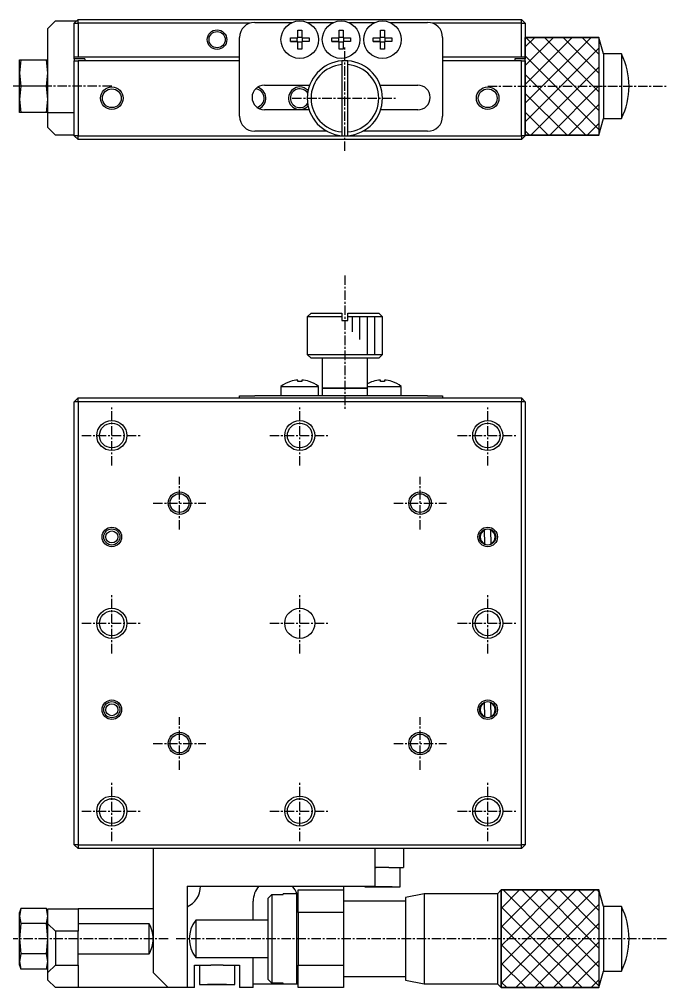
# Model space of a CAD drawing. Extents: x 10 to 357, y 10 to 228.
# Drawn here: x 115 to 201.2, y 99.1 to 228 of the extents above; entities that cross this region are included whole.
import ezdxf

# ---------------------------------------------------------------- set-up
doc = ezdxf.new("R2010")
doc.units = 0
doc.linetypes.add('CENTER', pattern=[2, 1.25, -0.25, 0.25, -0.25])
doc.layers.get('0').update_dxf_attribs({"linetype": 'CONTINUOUS'})
doc.layers.add('CENTER', color=1, linetype='CENTER')

msp = doc.modelspace()

# ---------------------------------------------------------------- linework, layer by layer
at = {"color": 7, "linetype": 'CONTINUOUS'}
for p, q in [((119.849997, 227.8), (118.849997, 226.8)), ((119.849997, 227.8), (122.649997, 227.8)), ((122.349997, 227.5), (122.849997, 228)), ((122.349997, 227.5), (122.849997, 227.5)), ((122.349997, 223), (122.349997, 227.5)), ((122.849997, 227.5), (122.849997, 228)), ((122.849997, 228), (181.849997, 228)), ((122.849997, 227.5), (122.849997, 223)), ((145.725497, 227.5), (122.849997, 227.5)), ((146.349997, 227.6), (151.370201, 227.6)), ((153.329792, 227.6), (156.870201, 227.6)), ((158.829792, 227.6), (162.370201, 227.6)), ((164.329792, 227.6), (169.349997, 227.6)), ((181.849997, 227.5), (169.974496, 227.5)), ((181.849997, 227.5), (181.849997, 228)), ((182.349997, 227.5), (181.849997, 228)), ((181.849997, 223), (181.849997, 227.5)), ((181.849997, 227.5), (182.349997, 227.5)), ((118.849997, 221.1), (118.849997, 226.8)), ((144.349997, 215.1), (144.349997, 225.6)), ((152.089997, 226.548233), (152.609997, 226.548233)), ((152.089997, 225.56), (152.089997, 226.548233)), ((152.089997, 225.625762), (152.609997, 225.625762)), ((152.609997, 226.548233), (152.609997, 225.56)), ((157.589997, 226.548233), (158.109997, 226.548233)), ((157.589997, 225.56), (157.589997, 226.548233)), ((157.589997, 225.625762), (158.109997, 225.625762)), ((158.109997, 226.548233), (158.109997, 225.56)), ((163.089997, 226.548233), (163.609997, 226.548233)), ((163.089997, 225.56), (163.089997, 226.548233)), ((163.089997, 225.625762), (163.609997, 225.625762)), ((163.609997, 226.548233), (163.609997, 225.56)), ((171.349997, 225.6), (171.349997, 215.1)), ((182.349997, 225.599999), (192.150004, 225.599999)), ((182.349997, 212.600001), (182.349997, 225.599999)), ((192.739492, 223.4), (192.150004, 225.599999)), ((192.150004, 225.599999), (192.150004, 212.600001)), ((151.101763, 225.04), (151.101763, 225.56)), ((151.101763, 225.56), (152.089997, 225.56)), ((152.089997, 225.04), (151.101763, 225.04)), ((151.101763, 225.04), (152.024235, 225.04)), ((152.024235, 225.04), (152.024235, 225.56)), ((152.089997, 225.04), (152.024235, 225.04)), ((152.089997, 224.051767), (152.089997, 225.04)), ((152.609997, 224.974238), (152.089997, 224.974238)), ((152.609997, 225.56), (153.59823, 225.56)), ((152.609997, 225.04), (152.609997, 224.051767)), ((153.59823, 225.04), (152.609997, 225.04)), ((152.675758, 225.04), (152.609997, 225.04)), ((152.675758, 225.56), (152.675758, 225.04)), ((153.59823, 225.04), (152.675758, 225.04)), ((153.59823, 225.56), (153.59823, 225.04)), ((156.601763, 225.04), (156.601763, 225.56)), ((156.601763, 225.56), (157.589997, 225.56)), ((157.589997, 225.04), (156.601763, 225.04)), ((156.601763, 225.04), (157.524235, 225.04)), ((157.524235, 225.04), (157.524235, 225.56)), ((157.589997, 225.04), (157.524235, 225.04)), ((157.589997, 224.051767), (157.589997, 225.04)), ((158.109997, 224.974238), (157.589997, 224.974238)), ((158.109997, 225.56), (159.09823, 225.56)), ((158.109997, 225.04), (158.109997, 224.051767)), ((159.09823, 225.04), (158.109997, 225.04)), ((158.175758, 225.04), (158.109997, 225.04)), ((158.175758, 225.56), (158.175758, 225.04)), ((159.09823, 225.04), (158.175758, 225.04)), ((159.09823, 225.56), (159.09823, 225.04)), ((162.101763, 225.04), (162.101763, 225.56)), ((162.101763, 225.56), (163.089997, 225.56)), ((163.089997, 225.04), (162.101763, 225.04)), ((162.101763, 225.04), (163.024235, 225.04)), ((163.024235, 225.04), (163.024235, 225.56)), ((163.089997, 225.04), (163.024235, 225.04)), ((163.089997, 224.051767), (163.089997, 225.04)), ((163.609997, 224.974238), (163.089997, 224.974238)), ((163.609997, 225.56), (164.59823, 225.56)), ((163.609997, 225.04), (163.609997, 224.051767)), ((164.59823, 225.04), (163.609997, 225.04)), ((163.675758, 225.04), (163.609997, 225.04)), ((163.675758, 225.56), (163.675758, 225.04)), ((164.59823, 225.04), (163.675758, 225.04)), ((164.59823, 225.56), (164.59823, 225.04)), ((122.349997, 223), (122.849997, 223)), ((122.349997, 222.75), (122.349997, 223)), ((122.849997, 223), (144.349997, 223)), ((152.609997, 224.051767), (152.089997, 224.051767)), ((158.109997, 224.051767), (157.589997, 224.051767)), ((163.609997, 224.051767), (163.089997, 224.051767)), ((171.349997, 223), (181.849997, 223)), ((181.849997, 223), (182.349997, 223)), ((182.349997, 223), (182.349997, 222.75)), ((192.739492, 223.4), (192.739492, 214.8)), ((195.150003, 223.4), (192.739492, 223.4)), ((195.150003, 223.4), (195.150003, 214.8)), ((115.247069, 222.6), (115.049996, 220.85)), ((115.049996, 222.6), (115.247069, 222.6)), ((115.049996, 220.85), (115.049996, 222.6)), ((115.247069, 222.6), (118.652924, 222.6)), ((118.849996, 220.85), (118.652924, 222.6)), ((118.652924, 222.6), (118.849996, 222.6)), ((123.749997, 222.75), (122.349997, 222.75)), ((122.349997, 222.75), (122.349997, 222.5)), ((122.349997, 212.5), (122.349997, 222.5)), ((122.349997, 222.5), (122.849997, 222.5)), ((122.849997, 222.5), (122.849997, 212.5)), ((144.349997, 222.5), (122.849997, 222.5)), ((123.749997, 222.75), (123.749997, 222.5)), ((157.949997, 222.483974), (157.949997, 221.982187)), ((157.949997, 221.982187), (157.949997, 213.017813)), ((158.749997, 221.982187), (158.749997, 222.483974)), ((158.749997, 213.017813), (158.749997, 221.982187)), ((181.849997, 222.5), (171.349997, 222.5)), ((182.349997, 222.75), (180.949997, 222.75)), ((180.949997, 222.75), (180.949997, 222.5)), ((181.849997, 212.5), (181.849997, 222.5)), ((181.849997, 222.5), (182.349997, 222.5)), ((182.349997, 222.5), (182.349997, 222.75)), ((182.349997, 222.5), (182.349997, 212.5)), ((115.049997, 217.35), (115.049996, 220.85)), ((115.049996, 220.85), (115.247069, 219.1)), ((118.652924, 219.1), (118.849996, 220.85)), ((118.849997, 217.1), (118.849997, 221.1)), ((147.649997, 219.25), (153.666248, 219.25)), ((163.033745, 219.25), (168.049997, 219.25)), ((115.247069, 219.1), (115.049997, 217.35)), ((118.652924, 219.1), (115.247069, 219.1)), ((118.849997, 217.35), (118.652924, 219.1)), ((115.049997, 217.35), (115.247069, 215.6)), ((115.049997, 215.6), (115.049997, 217.35)), ((118.652924, 215.6), (118.849997, 217.35)), ((118.849997, 215.6), (118.849997, 217.1)), ((115.247069, 215.6), (115.049997, 215.6)), ((118.652924, 215.6), (115.247069, 215.6)), ((118.849997, 215.6), (118.652924, 215.6)), ((118.849997, 215.6), (122.349997, 215.6)), ((118.849997, 213.6), (118.849997, 215.6)), ((153.596314, 215.95), (147.649997, 215.95)), ((168.049997, 215.95), (163.103679, 215.95)), ((192.150004, 212.600001), (192.739492, 214.8)), ((192.739492, 214.8), (195.150003, 214.8)), ((119.849997, 212.6), (118.849997, 213.6)), ((155.975128, 213.1), (146.349997, 213.1)), ((157.949997, 213.017813), (157.949997, 212.516026)), ((158.749997, 212.516026), (158.749997, 213.017813)), ((169.349997, 213.1), (160.724865, 213.1)), ((122.349997, 212.6), (119.849997, 212.6)), ((122.849997, 212.5), (122.349997, 212.5)), ((122.849997, 212), (122.349997, 212.5)), ((122.849997, 212.5), (158.349997, 212.5)), ((122.849997, 212), (122.849997, 212.5)), ((181.849997, 212), (122.849997, 212)), ((158.349997, 212.5), (181.849997, 212.5)), ((181.849997, 212.5), (181.849997, 212)), ((182.349997, 212.5), (181.849997, 212)), ((182.349997, 212.5), (181.849997, 212.5)), ((192.150004, 212.600001), (182.349997, 212.600001)), ((153.849997, 188.9), (153.349997, 188.4)), ((157.949997, 188.4), (153.349997, 188.4)), ((153.349997, 188.4), (153.349997, 183.4)), ((153.849997, 188.9), (157.949997, 188.9)), ((153.849997, 188.9), (157.949997, 188.9)), ((157.949997, 188.9), (157.949997, 188.4)), ((157.949997, 188.4), (157.949997, 187.9)), ((158.749997, 188.9), (162.849997, 188.9)), ((158.749997, 188.9), (162.849997, 188.9)), ((158.749997, 188.4), (158.749997, 188.9)), ((163.349997, 188.4), (158.749997, 188.4)), ((158.749997, 187.9), (158.749997, 188.4)), ((163.349997, 188.4), (162.849997, 188.9)), ((163.349997, 183.4), (163.349997, 188.4)), ((157.949997, 187.9), (158.749997, 187.9)), ((157.949997, 187.9), (158.749997, 187.9)), ((153.349997, 183.4), (163.349997, 183.4)), ((153.349997, 183.4), (153.849997, 182.9)), ((162.849997, 182.9), (163.349997, 183.4)), ((162.849997, 182.9), (153.849997, 182.9)), ((155.349997, 182.9), (155.349997, 178.9)), ((161.349997, 178.9), (161.349997, 182.9)), ((151.101763, 179.791347), (151.098021, 179.79902)), ((151.101763, 179.791347), (151.098021, 179.79902)), ((152.089997, 179.791347), (152.089997, 179.983064)), ((152.609997, 179.791347), (152.089997, 179.791347)), ((152.609997, 179.983064), (152.609997, 179.791347)), ((153.601972, 179.79902), (153.59823, 179.791347)), ((153.601972, 179.79902), (153.59823, 179.791347)), ((162.101763, 179.791347), (162.098021, 179.79902)), ((162.101763, 179.791347), (162.098021, 179.79902)), ((163.089997, 179.791347), (163.089997, 179.983064)), ((163.609997, 179.791347), (163.089997, 179.791347)), ((163.609997, 179.983064), (163.609997, 179.791347)), ((164.601972, 179.79902), (164.59823, 179.791347)), ((164.601972, 179.79902), (164.59823, 179.791347)), ((144.349997, 177.6), (144.349997, 177.9)), ((144.349997, 177.9), (146.349997, 177.9)), ((169.349997, 177.9), (146.349997, 177.9)), ((149.849997, 179.122499), (154.849997, 179.122499)), ((149.849997, 179.122499), (149.849997, 177.9)), ((154.849997, 177.9), (154.849997, 179.122499)), ((155.349997, 178.9), (161.349997, 178.9)), ((161.349997, 178.9), (155.349997, 178.9)), ((155.349997, 178.9), (155.349997, 177.9)), ((161.349997, 179.122499), (165.849997, 179.122499)), ((161.349997, 177.9), (161.349997, 178.9)), ((165.849997, 177.9), (165.849997, 179.122499)), ((169.349997, 177.9), (171.349997, 177.9)), ((171.349997, 177.9), (171.349997, 177.6)), ((122.849997, 177.6), (122.349997, 177.1)), ((122.349997, 118.1), (122.349997, 177.1)), ((122.849997, 177.1), (122.349997, 177.1)), ((122.849997, 177.1), (122.849997, 177.6)), ((122.849997, 177.6), (181.849997, 177.6)), ((181.849997, 177.1), (122.849997, 177.1)), ((122.849997, 177.1), (122.849997, 118.1)), ((181.849997, 177.6), (181.849997, 177.1)), ((182.349997, 177.1), (181.849997, 177.6)), ((181.849997, 118.1), (181.849997, 177.1)), ((182.349997, 177.1), (181.849997, 177.1)), ((182.349997, 177.1), (182.349997, 118.1)), ((176.940972, 160.094654), (176.941712, 160.012855)), ((176.95905, 158.098608), (176.940976, 160.094147)), ((176.958313, 158.1799), (176.941712, 160.012855)), ((177.74168, 160.0201), (177.740937, 160.10214)), ((177.74168, 160.0201), (177.758281, 158.187145)), ((176.958313, 158.1799), (176.959056, 158.09786)), ((177.759021, 158.105346), (177.758281, 158.187145)), ((176.940972, 137.094654), (176.941712, 137.012855)), ((176.95905, 135.098608), (176.940976, 137.094147)), ((176.958313, 135.1799), (176.941712, 137.012855)), ((177.74168, 137.0201), (177.740937, 137.10214)), ((177.74168, 137.0201), (177.758281, 135.187145)), ((176.958313, 135.1799), (176.959056, 135.09786)), ((177.759021, 135.105346), (177.758281, 135.187145)), ((122.349997, 118.1), (122.849997, 117.6)), ((122.849997, 118.1), (122.349997, 118.1)), ((122.849997, 118.1), (122.849997, 117.6)), ((122.849997, 118.1), (181.849997, 118.1)), ((181.849997, 117.6), (122.849997, 117.6)), ((132.849997, 117.6), (132.849997, 101.1)), ((162.349997, 117.6), (162.349997, 112.6)), ((166.149997, 117.6), (166.149997, 115.1)), ((181.849997, 117.6), (181.849997, 118.1)), ((182.349997, 118.1), (181.849997, 118.1)), ((181.849997, 117.6), (182.349997, 118.1)), ((162.523861, 115.1), (162.349997, 115.1)), ((162.349997, 115.1), (162.523861, 115.1)), ((163.349997, 115.1), (162.523861, 115.1)), ((164.176132, 115.1), (163.349997, 115.1)), ((164.176132, 115.1), (166.149997, 115.1)), ((165.699997, 112.5), (165.699997, 115.1)), ((137.349997, 112.6), (137.349997, 99.1)), ((137.349997, 112.6), (162.349997, 112.6)), ((160.999997, 112.6), (160.999997, 112.5)), ((160.999997, 112.5), (163.349997, 112.5)), ((160.999997, 112.5), (165.699997, 112.5)), ((162.714911, 112.5), (162.079826, 112.5)), ((162.079826, 112.5), (162.714911, 112.5)), ((163.985082, 112.5), (162.714911, 112.5)), ((162.714911, 112.5), (163.985082, 112.5)), ((163.349997, 112.5), (165.699997, 112.5)), ((164.620167, 112.5), (163.985082, 112.5)), ((163.985082, 112.5), (164.620167, 112.5)), ((148.149997, 111.008327), (148.649997, 111.51608)), ((148.149997, 100.191673), (148.149997, 111.008327)), ((148.149997, 110.243559), (148.149997, 111.008327)), ((148.649997, 111.51608), (148.649997, 99.68392)), ((148.649997, 111.51608), (150.149997, 111.51608)), ((150.149997, 111.51608), (150.149997, 111.6)), ((150.149997, 111.51608), (150.149997, 111.6)), ((151.949997, 111.6), (150.149997, 111.6)), ((151.949997, 99.6), (151.949997, 111.6)), ((152.149997, 111.4), (151.949997, 111.6)), ((152.149997, 112.1), (158.149997, 112.1)), ((152.149997, 109.1), (152.149997, 112.1)), ((158.149997, 112.1), (158.149997, 109.1)), ((168.899996, 111.599996), (166.399997, 111.099997)), ((166.399997, 111.099997), (166.399997, 100.100003)), ((168.899996, 111.599996), (168.899996, 99.600004)), ((178.650001, 111.599996), (168.899996, 111.599996)), ((179.150003, 112.099999), (178.650001, 111.599996)), ((178.650001, 111.599996), (178.650001, 99.600004)), ((179.150003, 112.099999), (192.150004, 112.099999)), ((179.150003, 99.100001), (179.150003, 112.099999)), ((192.739492, 109.9), (192.150004, 112.099999)), ((192.150004, 112.099999), (192.150004, 99.100001)), ((115.247069, 109.641452), (115.049997, 108.631089)), ((115.247069, 109.641452), (115.049997, 109.1)), ((118.652924, 109.641452), (115.247069, 109.641452)), ((118.849997, 108.631089), (118.652924, 109.641452)), ((118.849997, 109.1), (118.652924, 109.641452)), ((118.849997, 107.6), (118.849997, 109.6)), ((118.849997, 109.6), (122.849997, 109.6)), ((122.849997, 109.6), (122.849997, 106.6)), ((132.849997, 109.6), (122.849997, 109.6)), ((146.149997, 108.099996), (146.149997, 110.6)), ((166.399997, 110.6), (158.149997, 110.6)), ((192.739492, 109.9), (192.739492, 101.3)), ((195.150003, 109.9), (192.739492, 109.9)), ((195.150003, 109.9), (195.150003, 101.3)), ((115.049997, 108.631089), (115.049997, 109.1)), ((115.049997, 105.6), (115.049997, 108.631089)), ((115.049997, 108.631089), (115.247069, 107.620726)), ((118.652924, 107.620726), (118.849997, 108.631089)), ((158.149997, 109.1), (152.149997, 109.1)), ((152.149997, 109.1), (152.149997, 102.1)), ((158.149997, 109.1), (158.149997, 102.1)), ((115.247069, 107.620726), (115.049997, 105.6)), ((118.652924, 107.620726), (115.247069, 107.620726)), ((118.849997, 105.6), (118.652924, 107.620726)), ((119.849997, 106.6), (118.849997, 107.6)), ((118.849997, 103.6), (118.849997, 107.6)), ((132.314098, 107.6), (122.850016, 107.6)), ((132.314098, 103.599995), (132.314098, 107.600005)), ((132.314098, 103.6), (132.314098, 107.6)), ((138.527506, 108.099996), (138.527506, 103.100004)), ((148.149997, 108.099996), (138.527506, 108.099996)), ((122.849997, 106.6), (119.849997, 106.6)), ((119.849997, 106.6), (119.849997, 102.1)), ((122.849997, 102.1), (122.849997, 106.6)), ((115.049997, 102.568911), (115.049997, 105.6)), ((115.049997, 105.6), (115.247069, 103.579274)), ((118.652924, 103.579274), (118.849997, 105.6)), ((115.247069, 103.579274), (115.049997, 102.568911)), ((118.652924, 103.579274), (115.247069, 103.579274)), ((118.849997, 102.568911), (118.652924, 103.579274)), ((118.849997, 101.1), (118.849997, 103.6)), ((122.850016, 103.6), (132.314098, 103.6)), ((115.049997, 102.568911), (115.247069, 101.558548)), ((115.049997, 102.1), (115.049997, 102.568911)), ((115.049997, 102.1), (115.247069, 101.558548)), ((118.652924, 101.558548), (118.849997, 102.568911)), ((118.652924, 101.558548), (118.849997, 102.1)), ((118.849997, 101.1), (119.849997, 102.1)), ((119.849997, 102.1), (122.849997, 102.1)), ((122.849997, 102.1), (122.849997, 99.1)), ((138.349997, 102.1), (140.523861, 102.1)), ((138.349997, 99.1), (138.349997, 102.1)), ((138.527506, 103.100004), (148.149997, 103.100004)), ((138.999997, 102.1), (138.999997, 99.5)), ((141.349997, 102.1), (140.523861, 102.1)), ((142.176132, 102.1), (141.349997, 102.1)), ((142.176132, 102.1), (144.349997, 102.1)), ((143.699997, 99.5), (143.699997, 102.1)), ((144.349997, 102.1), (144.349997, 99.1)), ((146.149997, 99.1), (146.149997, 103.100004)), ((152.149997, 102.1), (158.149997, 102.1)), ((152.149997, 99.1), (152.149997, 102.1)), ((158.149997, 102.1), (158.149997, 99.1)), ((118.652924, 101.558548), (115.247069, 101.558548)), ((118.849997, 100.1), (118.849997, 101.1)), ((132.849997, 101.1), (134.849997, 99.1)), ((148.149997, 100.191673), (148.149997, 100.956441)), ((158.149997, 100.6), (166.399997, 100.6)), ((192.150004, 99.100001), (192.739492, 101.3)), ((192.739492, 101.3), (195.150003, 101.3)), ((119.849997, 99.1), (118.849997, 100.1)), ((138.999997, 99.5), (141.349997, 99.5)), ((138.999997, 99.5), (143.699997, 99.5)), ((140.714911, 99.5), (140.079826, 99.5)), ((140.079826, 99.5), (140.714911, 99.5)), ((141.985082, 99.5), (140.714911, 99.5)), ((140.714911, 99.5), (141.985082, 99.5)), ((141.349997, 99.5), (143.699997, 99.5)), ((142.620167, 99.5), (141.985082, 99.5)), ((141.985082, 99.5), (142.620167, 99.5)), ((146.149997, 99.6), (150.149997, 99.6)), ((148.649997, 99.68392), (148.149997, 100.191673)), ((150.149997, 99.68392), (148.649997, 99.68392)), ((150.149997, 99.6), (150.149997, 99.68392)), ((150.149997, 99.6), (150.149997, 99.68392)), ((150.149997, 99.6), (151.949997, 99.6)), ((151.949997, 99.6), (152.149997, 99.8)), ((151.949997, 99.6), (152.149997, 99.6)), ((166.399997, 100.100003), (168.899996, 99.600004)), ((168.899996, 99.600004), (178.650001, 99.600004)), ((178.650001, 99.600004), (179.150003, 99.100001)), ((122.849997, 99.1), (119.849997, 99.1)), ((134.849997, 99.1), (122.849997, 99.1)), ((137.349997, 99.1), (134.849997, 99.1)), ((138.349997, 99.1), (137.349997, 99.1)), ((146.149997, 99.1), (144.349997, 99.1)), ((158.149997, 99.1), (152.149997, 99.1)), ((192.150004, 99.100001), (179.150003, 99.100001))]:
    msp.add_line(p, q, dxfattribs=at)
at = {"color": 3, "linetype": 'CONTINUOUS'}
for p, q in [((182.349997, 227.5), (182.349997, 223)), ((192.150004, 225.599999), (182.349997, 225.599999)), ((182.349997, 224.349997), (183.599999, 225.599999)), ((182.349997, 221.849997), (186.099999, 225.599999)), ((182.349997, 219.349997), (188.599999, 225.599999)), ((182.349997, 216.849997), (191.099999, 225.599999)), ((182.400001, 225.599999), (192.150004, 215.849996)), ((184.900001, 225.599999), (192.150004, 218.349996)), ((187.400001, 225.599999), (192.150004, 220.849996)), ((189.900001, 225.599999), (192.150004, 223.349996)), ((192.150004, 225.599999), (192.150004, 212.600001)), ((182.349997, 214.349997), (192.150004, 224.150004)), ((182.349997, 223.150003), (192.150004, 213.349996)), ((182.349997, 220.650003), (190.399999, 212.600001)), ((183.100001, 212.600001), (192.150004, 221.650004)), ((185.600001, 212.600001), (192.150004, 219.150004)), ((182.349997, 218.150003), (187.899999, 212.600001)), ((188.100001, 212.600001), (192.150004, 216.650004)), ((182.349997, 215.650003), (185.399999, 212.600001)), ((190.600001, 212.600001), (192.150004, 214.150004)), ((182.349997, 213.150003), (182.899999, 212.600001)), ((182.349997, 212.600001), (192.150004, 212.600001)), ((159.349997, 186.4), (159.349997, 188.4)), ((160.349997, 185.4), (160.349997, 188.4)), ((161.349997, 183.4), (161.349997, 188.4)), ((162.349997, 183.4), (162.349997, 188.4)), ((179.150003, 112.099999), (179.150003, 99.100001)), ((192.150004, 112.099999), (179.150003, 112.099999)), ((179.150003, 109.650003), (181.599999, 112.099999)), ((179.150003, 107.150003), (184.099999, 112.099999)), ((179.400001, 112.099999), (185.5, 106)), ((180.5, 106), (186.599999, 112.099999)), ((181.900001, 112.099999), (188, 106)), ((183, 106), (189.099999, 112.099999)), ((184.400001, 112.099999), (190.5, 106)), ((185.5, 106), (191.599999, 112.099999)), ((186.900001, 112.099999), (192.150004, 106.849996)), ((189.400001, 112.099999), (192.150004, 109.349996)), ((191.900001, 112.099999), (192.150004, 111.849996)), ((192.150004, 112.099999), (192.150004, 99.100001)), ((179.150003, 109.849997), (183, 106)), ((188, 106), (192.150004, 110.150004)), ((179.150003, 107.349997), (180.5, 106)), ((190.5, 106), (192.150004, 107.650004)), ((179.150003, 104.650003), (180.5, 106)), ((179.150003, 102.150003), (183, 106)), ((179.150003, 99.650003), (185.5, 106)), ((180.5, 106), (187.399999, 99.100001)), ((181.100001, 99.100001), (188, 106)), ((183, 106), (189.899999, 99.100001)), ((183.600001, 99.100001), (190.5, 106)), ((185.5, 106), (192.150004, 99.349996)), ((188, 106), (192.150004, 101.849996)), ((190.5, 106), (192.150004, 104.349996)), ((179.150003, 104.849997), (184.899999, 99.100001)), ((186.100001, 99.100001), (192.150004, 105.150004)), ((179.150003, 102.349997), (182.399999, 99.100001)), ((188.600001, 99.100001), (192.150004, 102.650004)), ((179.150003, 99.849997), (179.899999, 99.100001)), ((191.100001, 99.100001), (192.150004, 100.150004)), ((179.150003, 99.100001), (192.150004, 99.100001))]:
    msp.add_line(p, q, dxfattribs=at)
at = {"color": 7, "linetype": 'CONTINUOUS'}
for centre, radius in [((152.349997, 225.3), 2.5), ((157.849997, 225.3), 2.5), ((163.349997, 225.3), 2.5), ((141.349997, 225.3), 1.075), ((127.349997, 217.5), 1.25), ((177.349997, 217.5), 1.25), ((127.349997, 172.6), 1.65), ((152.349997, 172.6), 1.65), ((177.349997, 172.6), 1.65), ((136.349997, 163.6), 1.25), ((168.349997, 163.6), 1.25), ((127.349997, 159.1), 1.075), ((127.349997, 159.1), 0.8), ((177.349997, 159.1), 1.075), ((152.349997, 147.6), 2), ((127.349997, 147.6), 1.65), ((177.349997, 147.6), 1.65), ((127.349997, 136.1), 1.075), ((127.349997, 136.1), 0.8), ((177.349997, 136.1), 1.075), ((136.349997, 131.6), 1.25), ((168.349997, 131.6), 1.25), ((127.349997, 122.6), 1.65), ((152.349997, 122.6), 1.65), ((177.349997, 122.6), 1.65)]:
    msp.add_circle(centre, radius, dxfattribs=at)
at = {"color": 3, "linetype": 'CONTINUOUS'}
for centre, radius in [((141.349997, 225.3), 1.3), ((127.349997, 217.5), 1.5), ((177.349997, 217.5), 1.5), ((127.349997, 172.6), 2), ((152.349997, 172.6), 2), ((177.349997, 172.6), 2), ((136.349997, 163.6), 1.5), ((168.349997, 163.6), 1.5), ((127.349997, 159.1), 1.3), ((177.349997, 159.1), 1.3), ((127.349997, 147.6), 2), ((177.349997, 147.6), 2), ((127.349997, 136.1), 1.3), ((177.349997, 136.1), 1.3), ((136.349997, 131.6), 1.5), ((168.349997, 131.6), 1.5), ((127.349997, 122.6), 2), ((152.349997, 122.6), 2), ((177.349997, 122.6), 2)]:
    msp.add_circle(centre, radius, dxfattribs=at)
at = {"color": 7, "linetype": 'CONTINUOUS'}
for centre, radius, start, end in [((146.349997, 225.6), 2, 90, 180), ((169.349997, 225.6), 2, 0, 90), ((186.405002, 219.1), 9.745001, 333.816209, 26.183791), ((158.349997, 217.5), 5, 94.588566, 265.411434), ((158.349997, 217.5), 4.5, 95.099689, 264.900311), ((158.349997, 217.5), 5, 85.411434, 94.588566), ((158.349997, 217.5), 5, 274.588566, 85.411434), ((158.349997, 217.5), 4.5, 275.099689, 84.900311), ((147.649997, 217.6), 1.65, 90, 270), ((168.049997, 217.6), 1.65, 270, 90), ((146.349997, 217.5), 1.25, 283.934541, 84.86287), ((152.349997, 217.5), 1.25, 33.12294, 180), ((152.349997, 217.5), 1.25, 180, 326.87706), ((146.349997, 215.1), 2, 180, 270), ((169.349997, 215.1), 2, 270, 0), ((158.349997, 217.5), 5, 265.411434, 274.588566), ((152.349997, 176), 4, 108.239752, 128.682187), ((152.349997, 176), 3.991541, 93.734762, 108.223205), ((152.349997, 176), 3.991541, 71.776795, 86.265238), ((152.349997, 176), 4, 51.317813, 71.760248), ((163.349997, 176), 4, 108.239752, 120), ((163.349997, 176), 3.991541, 93.734762, 108.223205), ((163.349997, 176), 3.991541, 71.776795, 86.265238), ((163.349997, 176), 4, 51.317813, 71.760248), ((177.349997, 159.1), 1, 114.09709, 246.940733), ((177.349997, 159.1), 1, 294.09709, 66.940733), ((177.349997, 136.1), 1, 114.09709, 246.940733), ((177.349997, 136.1), 1, 294.09709, 66.940733), ((136.149997, 112.6), 3, 293.578178, 0), ((149.149997, 110.6), 3, 138.189685, 180), ((149.149997, 110.6), 3, 18.594438, 41.810315), ((161.149997, 112.1), 3, 170.405932, 180), ((186.405002, 105.599998), 9.745001, 333.816215, 26.183798), ((128.849997, 105.6), 4, 0, 30), ((141.650001, 105.599997), 3.999997, 141.317795, 218.682173), ((128.849997, 105.6), 4, 330, 0)]:
    msp.add_arc(centre, radius, start, end, dxfattribs=at)
at = {"color": 3, "linetype": 'CONTINUOUS'}
for centre, start, end in [((146.349997, 217.5), 292.688088, 76.109323), ((152.349997, 217.5), 90, 317.401187), ((152.349997, 217.5), 42.598813, 90)]:
    msp.add_arc(centre, 1.5, start, end, dxfattribs=at)
at = {"layer": 'CENTER', "color": 1, "linetype": 'CENTER'}
for p, q in [((158.349997, 210.5), (158.349997, 224.5)), ((127.349997, 219.1), (102.849997, 219.1)), ((177.349997, 219.1), (201.150004, 219.1)), ((151.349997, 217.5), (165.349997, 217.5)), ((158.349997, 193.9), (158.349997, 175.9)), ((127.349997, 168.6), (127.349997, 176.6)), ((152.349997, 168.6), (152.349997, 176.6)), ((177.349997, 168.6), (177.349997, 176.6)), ((123.349997, 172.6), (131.349997, 172.6)), ((148.349997, 172.6), (156.349997, 172.6)), ((173.349997, 172.6), (181.349997, 172.6)), ((136.349997, 160.1), (136.349997, 167.1)), ((168.349997, 160.1), (168.349997, 167.1)), ((132.849997, 163.6), (139.849997, 163.6)), ((164.849997, 163.6), (171.849997, 163.6)), ((127.349997, 143.6), (127.349997, 151.6)), ((152.349997, 143.6), (152.349997, 151.6)), ((177.349997, 143.6), (177.349997, 151.6)), ((123.349997, 147.6), (131.349997, 147.6)), ((148.349997, 147.6), (156.349997, 147.6)), ((173.349997, 147.6), (181.349997, 147.6)), ((136.349997, 128.1), (136.349997, 135.1)), ((168.349997, 128.1), (168.349997, 135.1)), ((132.849997, 131.6), (139.849997, 131.6)), ((164.849997, 131.6), (171.849997, 131.6)), ((127.349997, 118.6), (127.349997, 126.6)), ((152.349997, 118.6), (152.349997, 126.6)), ((177.349997, 118.6), (177.349997, 126.6)), ((123.349997, 122.6), (131.349997, 122.6)), ((148.349997, 122.6), (156.349997, 122.6)), ((173.349997, 122.6), (181.349997, 122.6)), ((134.849997, 105.6), (102.849997, 105.6)), ((201.150004, 105.6), (135.650005, 105.6))]:
    msp.add_line(p, q, dxfattribs=at)

doc.saveas('drawing.dxf')
